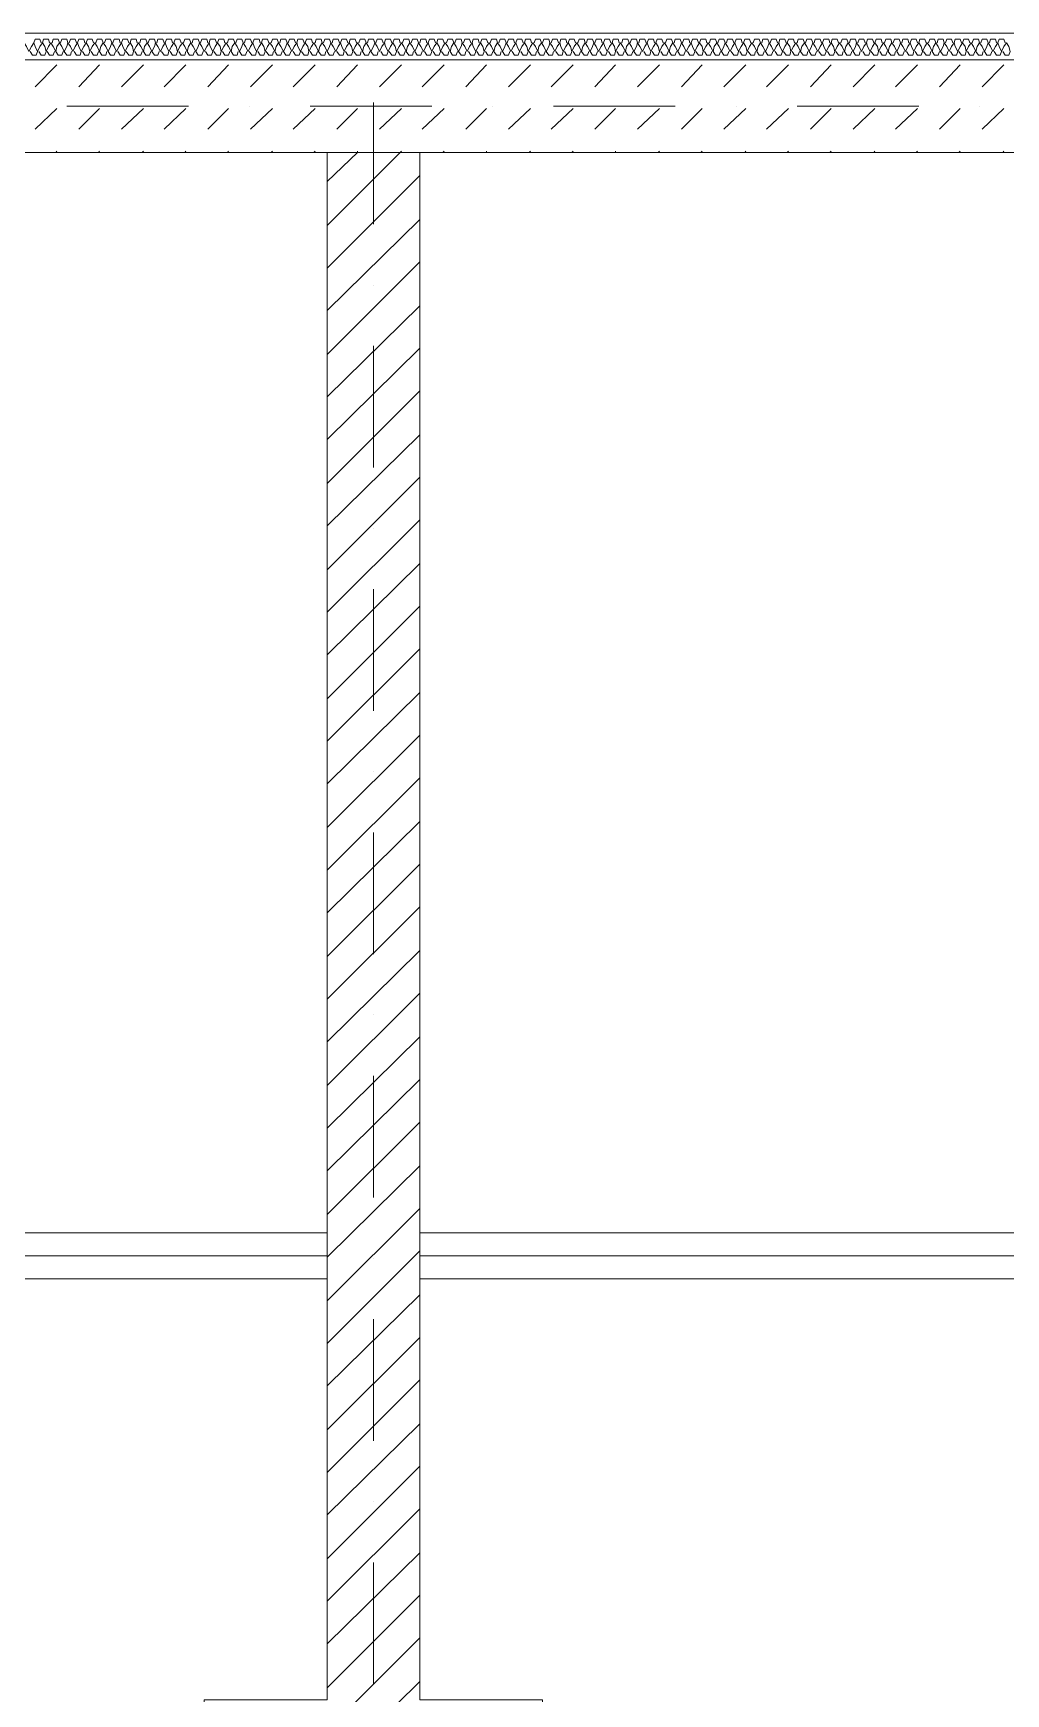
# Model space of a CAD drawing. Header units: millimetres. Extents: x 440 to 72591, y -28954 to 25941.
# Drawn here: x 18904 to 21441, y 16863 to 21198 of the extents above; entities that cross this region are included whole.
import ezdxf

# ---------------------------------------------------------------- set-up
doc = ezdxf.new("R2010")
doc.units = ezdxf.units.MM
doc.layers.add('podkład', color=7, linetype='Continuous')

msp = doc.modelspace()

# ---------------------------------------------------------------- linework, layer by layer
at = {"layer": 'podkład', "color": 7, "lineweight": 5, "transparency": 33554572}
msp.add_lwpolyline([(22210.8, 21057.8), (22210.8, 21127.6), (22141, 21127.6), (22141, 21197.5), (4503.3, 21197.5), (4503.3, 13018.4), (4903.3, 13018.4), (4903.3, 7017.5), (10221.6, 7017.5), (10221.6, 7087.4), (11021.8, 7087.4), (11021.8, 7017.5), (11682.2, 7017.5), (11682.2, 7516), (14581, 7516), (14581, 8516.1), (17102.1, 8516.1), (17102.1, 7516), (18410.2, 7516)], dxfattribs=at)
at = {"layer": 'podkład', "color": 4, "lineweight": 5, "transparency": 33554572}
for points in [[(18880.1, 21172.1), (18886.5, 21162.6), (18892.8, 21149.9), (18899.2, 21162.6), (18905.5, 21172.1), (18908.7, 21162.6), (18915.1, 21149.9), (18911.9, 21140.3), (18902.4, 21140.3), (18896, 21149.9)], [(18924.6, 21172.1), (18921.4, 21181.6), (18908.7, 21181.6), (18905.5, 21172.1)], [(18918.2, 21149.9), (18924.6, 21140.3), (18934.1, 21140.3), (18937.3, 21149.9), (18934.1, 21162.6), (18927.8, 21172.1), (18921.4, 21162.6), (18915.1, 21149.9)], [(18946.8, 21172.1), (18943.6, 21181.6), (18930.9, 21181.6), (18927.8, 21172.1)], [(18981.7, 21149.9), (18978.6, 21140.3), (18969, 21140.3), (18962.7, 21149.9), (18956.3, 21162.6), (18950, 21172.1), (18943.6, 21162.6), (18937.3, 21149.9)], [(18962.7, 21149.9), (18965.9, 21162.6), (18972.2, 21172.1), (18969, 21181.6), (18956.3, 21181.6), (18953.2, 21172.1)], [(18972.2, 21172.1), (18978.6, 21162.6), (18984.9, 21149.9), (18991.3, 21140.3), (19000.8, 21140.3), (19004, 21149.9)], [(18984.9, 21149.9), (18991.3, 21162.6), (18994.4, 21172.1), (18991.3, 21181.6), (18978.6, 21181.6), (18975.4, 21172.1)], [(18994.4, 21172.1), (19000.8, 21162.6), (19007.1, 21149.9), (19013.5, 21162.6), (19019.8, 21172.1), (19023, 21162.6), (19029.4, 21149.9), (19026.2, 21140.3), (19016.7, 21140.3), (19010.3, 21149.9)], [(19016.7, 21172.1), (19013.5, 21181.6), (19000.8, 21181.6), (18997.6, 21172.1)], [(19038.9, 21172.1), (19035.7, 21181.6), (19023, 21181.6), (19019.8, 21172.1)], [(19032.5, 21149.9), (19038.9, 21140.3), (19048.4, 21140.3), (19051.6, 21149.9), (19048.4, 21162.6), (19042.1, 21172.1), (19035.7, 21162.6), (19029.4, 21149.9)], [(19061.1, 21172.1), (19057.9, 21181.6), (19045.2, 21181.6), (19042.1, 21172.1)], [(19096, 21149.9), (19092.9, 21140.3), (19083.3, 21140.3), (19077, 21149.9), (19070.6, 21162.6), (19064.3, 21172.1), (19057.9, 21162.6), (19051.6, 21149.9)], [(19077, 21149.9), (19080.2, 21162.6), (19086.5, 21172.1), (19083.3, 21181.6), (19070.6, 21181.6), (19067.5, 21172.1)], [(19086.5, 21172.1), (19092.9, 21162.6), (19099.2, 21149.9), (19105.6, 21140.3), (19115.1, 21140.3), (19118.3, 21149.9)], [(19099.2, 21149.9), (19105.6, 21162.6), (19108.7, 21172.1), (19105.6, 21181.6), (19092.9, 21181.6), (19089.7, 21172.1)], [(19108.7, 21172.1), (19115.1, 21162.6), (19121.4, 21149.9), (19127.8, 21162.6), (19134.1, 21172.1), (19137.3, 21162.6), (19143.7, 21149.9), (19140.5, 21140.3), (19131, 21140.3), (19124.6, 21149.9)], [(19131, 21172.1), (19127.8, 21181.6), (19115.1, 21181.6), (19111.9, 21172.1)], [(19153.2, 21172.1), (19150, 21181.6), (19137.3, 21181.6), (19134.1, 21172.1)], [(19146.8, 21149.9), (19153.2, 21140.3), (19162.7, 21140.3), (19165.9, 21149.9), (19162.7, 21162.6), (19156.4, 21172.1), (19150, 21162.6), (19143.7, 21149.9)], [(19175.4, 21172.1), (19172.2, 21181.6), (19159.5, 21181.6), (19156.4, 21172.1)], [(19210.3, 21149.9), (19207.2, 21140.3), (19197.6, 21140.3), (19191.3, 21149.9), (19184.9, 21162.6), (19178.6, 21172.1), (19172.2, 21162.6), (19165.9, 21149.9)], [(19191.3, 21149.9), (19194.5, 21162.6), (19200.8, 21172.1), (19197.6, 21181.6), (19184.9, 21181.6), (19181.8, 21172.1)], [(19200.8, 21172.1), (19207.2, 21162.6), (19213.5, 21149.9), (19219.9, 21140.3), (19229.4, 21140.3), (19232.6, 21149.9)], [(19213.5, 21149.9), (19219.9, 21162.6), (19223, 21172.1), (19219.9, 21181.6), (19207.2, 21181.6), (19204, 21172.1)], [(19223, 21172.1), (19229.4, 21162.6), (19235.7, 21149.9), (19242.1, 21162.6), (19248.4, 21172.1), (19251.6, 21162.6), (19258, 21149.9), (19254.8, 21140.3), (19245.3, 21140.3), (19238.9, 21149.9)], [(19245.3, 21172.1), (19242.1, 21181.6), (19229.4, 21181.6), (19226.2, 21172.1)], [(19267.5, 21172.1), (19264.3, 21181.6), (19251.6, 21181.6), (19248.4, 21172.1)], [(19261.1, 21149.9), (19267.5, 21140.3), (19277, 21140.3), (19280.2, 21149.9), (19277, 21162.6), (19270.7, 21172.1), (19264.3, 21162.6), (19258, 21149.9)], [(19289.7, 21172.1), (19286.5, 21181.6), (19273.8, 21181.6), (19270.7, 21172.1)], [(19324.6, 21149.9), (19321.5, 21140.3), (19311.9, 21140.3), (19305.6, 21149.9), (19299.2, 21162.6), (19292.9, 21172.1), (19286.5, 21162.6), (19280.2, 21149.9)], [(19305.6, 21149.9), (19308.8, 21162.6), (19315.1, 21172.1), (19311.9, 21181.6), (19299.2, 21181.6), (19296.1, 21172.1)], [(19315.1, 21172.1), (19321.5, 21162.6), (19327.8, 21149.9), (19334.2, 21140.3), (19343.7, 21140.3), (19346.9, 21149.9)], [(19327.8, 21149.9), (19334.2, 21162.6), (19337.3, 21172.1), (19334.2, 21181.6), (19321.5, 21181.6), (19318.3, 21172.1)], [(19337.3, 21172.1), (19343.7, 21162.6), (19350, 21149.9), (19356.4, 21162.6), (19362.7, 21172.1), (19365.9, 21162.6), (19372.3, 21149.9), (19369.1, 21140.3), (19359.6, 21140.3), (19353.2, 21149.9)], [(19359.6, 21172.1), (19356.4, 21181.6), (19343.7, 21181.6), (19340.5, 21172.1)], [(19381.8, 21172.1), (19378.6, 21181.6), (19365.9, 21181.6), (19362.7, 21172.1)], [(19375.4, 21149.9), (19381.8, 21140.3), (19391.3, 21140.3), (19394.5, 21149.9), (19391.3, 21162.6), (19385, 21172.1), (19378.6, 21162.6), (19372.3, 21149.9)], [(19404, 21172.1), (19400.8, 21181.6), (19388.1, 21181.6), (19385, 21172.1)], [(19438.9, 21149.9), (19435.8, 21140.3), (19426.2, 21140.3), (19419.9, 21149.9), (19413.5, 21162.6), (19407.2, 21172.1), (19400.8, 21162.6), (19394.5, 21149.9)], [(19419.9, 21149.9), (19423.1, 21162.6), (19429.4, 21172.1), (19426.2, 21181.6), (19413.5, 21181.6), (19410.4, 21172.1)], [(19429.4, 21172.1), (19435.8, 21162.6), (19442.1, 21149.9), (19448.5, 21140.3), (19458, 21140.3), (19461.2, 21149.9)], [(19442.1, 21149.9), (19448.5, 21162.6), (19451.6, 21172.1), (19448.5, 21181.6), (19435.8, 21181.6), (19432.6, 21172.1)], [(19451.6, 21172.1), (19458, 21162.6), (19464.3, 21149.9), (19470.7, 21162.6), (19477, 21172.1), (19480.2, 21162.6), (19486.6, 21149.9), (19483.4, 21140.3), (19473.9, 21140.3), (19467.5, 21149.9)], [(19473.9, 21172.1), (19470.7, 21181.6), (19458, 21181.6), (19454.8, 21172.1)], [(19496.1, 21172.1), (19492.9, 21181.6), (19480.2, 21181.6), (19477, 21172.1)], [(19489.7, 21149.9), (19496.1, 21140.3), (19505.6, 21140.3), (19508.8, 21149.9), (19505.6, 21162.6), (19499.3, 21172.1), (19492.9, 21162.6), (19486.6, 21149.9)], [(19518.3, 21172.1), (19515.1, 21181.6), (19502.4, 21181.6), (19499.3, 21172.1)], [(19553.3, 21149.9), (19550.1, 21140.3), (19540.5, 21140.3), (19534.2, 21149.9), (19527.8, 21162.6), (19521.5, 21172.1), (19515.1, 21162.6), (19508.8, 21149.9)], [(19534.2, 21149.9), (19537.4, 21162.6), (19543.7, 21172.1), (19540.5, 21181.6), (19527.8, 21181.6), (19524.7, 21172.1)], [(19543.7, 21172.1), (19550.1, 21162.6), (19556.4, 21149.9), (19562.8, 21140.3), (19572.3, 21140.3), (19575.5, 21149.9)], [(19556.4, 21149.9), (19562.8, 21162.6), (19566, 21172.1), (19562.8, 21181.6), (19550.1, 21181.6), (19546.9, 21172.1)], [(19566, 21172.1), (19572.3, 21162.6), (19578.6, 21149.9), (19585, 21162.6), (19591.3, 21172.1), (19594.5, 21162.6), (19600.9, 21149.9), (19597.7, 21140.3), (19588.2, 21140.3), (19581.8, 21149.9)], [(19588.2, 21172.1), (19585, 21181.6), (19572.3, 21181.6), (19569.1, 21172.1)], [(19610.4, 21172.1), (19607.2, 21181.6), (19594.5, 21181.6), (19591.3, 21172.1)], [(19604, 21149.9), (19610.4, 21140.3), (19619.9, 21140.3), (19623.1, 21149.9), (19619.9, 21162.6), (19613.6, 21172.1), (19607.2, 21162.6), (19600.9, 21149.9)], [(19632.6, 21172.1), (19629.5, 21181.6), (19616.8, 21181.6), (19613.6, 21172.1)], [(19667.6, 21149.9), (19664.4, 21140.3), (19654.9, 21140.3), (19648.5, 21149.9), (19642.2, 21162.6), (19635.8, 21172.1), (19629.5, 21162.6), (19623.1, 21149.9)], [(19648.5, 21149.9), (19651.7, 21162.6), (19658, 21172.1), (19654.9, 21181.6), (19642.2, 21181.6), (19639, 21172.1)], [(19658, 21172.1), (19664.4, 21162.6), (19670.7, 21149.9), (19677.1, 21140.3), (19686.6, 21140.3), (19689.8, 21149.9)], [(19670.7, 21149.9), (19677.1, 21162.6), (19680.3, 21172.1), (19677.1, 21181.6), (19664.4, 21181.6), (19661.2, 21172.1)], [(19680.3, 21172.1), (19686.6, 21162.6), (19693, 21149.9), (19699.3, 21162.6), (19705.7, 21172.1), (19708.8, 21162.6), (19715.2, 21149.9), (19712, 21140.3), (19702.5, 21140.3), (19696.1, 21149.9)], [(19702.5, 21172.1), (19699.3, 21181.6), (19686.6, 21181.6), (19683.4, 21172.1)], [(19724.7, 21172.1), (19721.5, 21181.6), (19708.8, 21181.6), (19705.7, 21172.1)], [(19718.4, 21149.9), (19724.7, 21140.3), (19734.2, 21140.3), (19737.4, 21149.9), (19734.2, 21162.6), (19727.9, 21172.1), (19721.5, 21162.6), (19715.2, 21149.9)], [(19746.9, 21172.1), (19743.8, 21181.6), (19731.1, 21181.6), (19727.9, 21172.1)], [(19781.9, 21149.9), (19778.7, 21140.3), (19769.2, 21140.3), (19762.8, 21149.9), (19756.5, 21162.6), (19750.1, 21172.1), (19743.8, 21162.6), (19737.4, 21149.9)], [(19762.8, 21149.9), (19766, 21162.6), (19772.3, 21172.1), (19769.2, 21181.6), (19756.5, 21181.6), (19753.3, 21172.1)], [(19772.3, 21172.1), (19778.7, 21162.6), (19785, 21149.9), (19791.4, 21140.3), (19800.9, 21140.3), (19804.1, 21149.9)], [(19785, 21149.9), (19791.4, 21162.6), (19794.6, 21172.1), (19791.4, 21181.6), (19778.7, 21181.6), (19775.5, 21172.1)], [(19794.6, 21172.1), (19800.9, 21162.6), (19807.3, 21149.9), (19813.6, 21162.6), (19820, 21172.1), (19823.1, 21162.6), (19829.5, 21149.9), (19826.3, 21140.3), (19816.8, 21140.3), (19810.4, 21149.9)], [(19816.8, 21172.1), (19813.6, 21181.6), (19800.9, 21181.6), (19797.7, 21172.1)], [(19839, 21172.1), (19835.8, 21181.6), (19823.1, 21181.6), (19820, 21172.1)], [(19832.7, 21149.9), (19839, 21140.3), (19848.5, 21140.3), (19851.7, 21149.9), (19848.5, 21162.6), (19842.2, 21172.1), (19835.8, 21162.6), (19829.5, 21149.9)], [(19861.2, 21172.1), (19858.1, 21181.6), (19845.4, 21181.6), (19842.2, 21172.1)], [(19896.2, 21149.9), (19893, 21140.3), (19883.5, 21140.3), (19877.1, 21149.9), (19870.8, 21162.6), (19864.4, 21172.1), (19858.1, 21162.6), (19851.7, 21149.9)], [(19877.1, 21149.9), (19880.3, 21162.6), (19886.6, 21172.1), (19883.5, 21181.6), (19870.8, 21181.6), (19867.6, 21172.1)], [(19886.6, 21172.1), (19893, 21162.6), (19899.3, 21149.9), (19905.7, 21140.3), (19915.2, 21140.3), (19918.4, 21149.9)], [(19899.3, 21149.9), (19905.7, 21162.6), (19908.9, 21172.1), (19905.7, 21181.6), (19893, 21181.6), (19889.8, 21172.1)], [(19908.9, 21172.1), (19915.2, 21162.6), (19921.6, 21149.9), (19927.9, 21162.6), (19934.3, 21172.1), (19937.4, 21162.6), (19943.8, 21149.9), (19940.6, 21140.3), (19931.1, 21140.3), (19924.7, 21149.9)], [(19931.1, 21172.1), (19927.9, 21181.6), (19915.2, 21181.6), (19912, 21172.1)], [(19953.3, 21172.1), (19950.1, 21181.6), (19937.4, 21181.6), (19934.3, 21172.1)], [(19947, 21149.9), (19953.3, 21140.3), (19962.8, 21140.3), (19966, 21149.9), (19962.8, 21162.6), (19956.5, 21172.1), (19950.1, 21162.6), (19943.8, 21149.9)], [(19975.5, 21172.1), (19972.4, 21181.6), (19959.7, 21181.6), (19956.5, 21172.1)], [(20010.5, 21149.9), (20007.3, 21140.3), (19997.8, 21140.3), (19991.4, 21149.9), (19985.1, 21162.6), (19978.7, 21172.1), (19972.4, 21162.6), (19966, 21149.9)], [(19991.4, 21149.9), (19994.6, 21162.6), (20000.9, 21172.1), (19997.8, 21181.6), (19985.1, 21181.6), (19981.9, 21172.1)], [(20000.9, 21172.1), (20007.3, 21162.6), (20013.6, 21149.9), (20020, 21140.3), (20029.5, 21140.3), (20032.7, 21149.9)], [(20013.6, 21149.9), (20020, 21162.6), (20023.2, 21172.1), (20020, 21181.6), (20007.3, 21181.6), (20004.1, 21172.1)], [(20023.2, 21172.1), (20029.5, 21162.6), (20035.9, 21149.9), (20042.2, 21162.6), (20048.6, 21172.1), (20051.7, 21162.6), (20058.1, 21149.9), (20054.9, 21140.3), (20045.4, 21140.3), (20039, 21149.9)], [(20045.4, 21172.1), (20042.2, 21181.6), (20029.5, 21181.6), (20026.3, 21172.1)], [(20067.6, 21172.1), (20064.4, 21181.6), (20051.7, 21181.6), (20048.6, 21172.1)], [(20061.3, 21149.9), (20067.6, 21140.3), (20077.1, 21140.3), (20080.3, 21149.9), (20077.1, 21162.6), (20070.8, 21172.1), (20064.4, 21162.6), (20058.1, 21149.9)], [(20089.8, 21172.1), (20086.7, 21181.6), (20074, 21181.6), (20070.8, 21172.1)], [(20124.8, 21149.9), (20121.6, 21140.3), (20112.1, 21140.3), (20105.7, 21149.9), (20099.4, 21162.6), (20093, 21172.1), (20086.7, 21162.6), (20080.3, 21149.9)], [(20105.7, 21149.9), (20108.9, 21162.6), (20115.2, 21172.1), (20112.1, 21181.6), (20099.4, 21181.6), (20096.2, 21172.1)], [(20115.2, 21172.1), (20121.6, 21162.6), (20127.9, 21149.9), (20134.3, 21140.3), (20143.8, 21140.3), (20147, 21149.9)], [(20127.9, 21149.9), (20134.3, 21162.6), (20137.5, 21172.1), (20134.3, 21181.6), (20121.6, 21181.6), (20118.4, 21172.1)], [(20137.5, 21172.1), (20143.8, 21162.6), (20150.2, 21149.9), (20156.5, 21162.6), (20162.9, 21172.1), (20166, 21162.6), (20172.4, 21149.9), (20169.2, 21140.3), (20159.7, 21140.3), (20153.3, 21149.9)], [(20159.7, 21172.1), (20156.5, 21181.6), (20143.8, 21181.6), (20140.6, 21172.1)], [(20181.9, 21172.1), (20178.7, 21181.6), (20166, 21181.6), (20162.9, 21172.1)], [(20175.6, 21149.9), (20181.9, 21140.3), (20191.4, 21140.3), (20194.6, 21149.9), (20191.4, 21162.6), (20185.1, 21172.1), (20178.7, 21162.6), (20172.4, 21149.9)], [(20204.1, 21172.1), (20201, 21181.6), (20188.3, 21181.6), (20185.1, 21172.1)], [(20239.1, 21149.9), (20235.9, 21140.3), (20226.4, 21140.3), (20220, 21149.9), (20213.7, 21162.6), (20207.3, 21172.1), (20201, 21162.6), (20194.6, 21149.9)], [(20220, 21149.9), (20223.2, 21162.6), (20229.5, 21172.1), (20226.4, 21181.6), (20213.7, 21181.6), (20210.5, 21172.1)], [(20229.5, 21172.1), (20235.9, 21162.6), (20242.2, 21149.9), (20248.6, 21140.3), (20258.1, 21140.3), (20261.3, 21149.9)], [(20242.2, 21149.9), (20248.6, 21162.6), (20251.8, 21172.1), (20248.6, 21181.6), (20235.9, 21181.6), (20232.7, 21172.1)], [(20251.8, 21172.1), (20258.1, 21162.6), (20264.5, 21149.9), (20270.8, 21162.6), (20277.2, 21172.1), (20280.3, 21162.6), (20286.7, 21149.9), (20283.5, 21140.3), (20274, 21140.3), (20267.6, 21149.9)], [(20274, 21172.1), (20270.8, 21181.6), (20258.1, 21181.6), (20254.9, 21172.1)], [(20296.2, 21172.1), (20293, 21181.6), (20280.3, 21181.6), (20277.2, 21172.1)], [(20289.9, 21149.9), (20296.2, 21140.3), (20305.7, 21140.3), (20308.9, 21149.9), (20305.7, 21162.6), (20299.4, 21172.1), (20293, 21162.6), (20286.7, 21149.9)], [(20318.4, 21172.1), (20315.3, 21181.6), (20302.6, 21181.6), (20299.4, 21172.1)], [(20353.4, 21149.9), (20350.2, 21140.3), (20340.7, 21140.3), (20334.3, 21149.9), (20328, 21162.6), (20321.6, 21172.1), (20315.3, 21162.6), (20308.9, 21149.9)], [(20334.3, 21149.9), (20337.5, 21162.6), (20343.8, 21172.1), (20340.7, 21181.6), (20328, 21181.6), (20324.8, 21172.1)], [(20343.8, 21172.1), (20350.2, 21162.6), (20356.5, 21149.9), (20362.9, 21140.3), (20372.4, 21140.3), (20375.6, 21149.9)], [(20356.5, 21149.9), (20362.9, 21162.6), (20366.1, 21172.1), (20362.9, 21181.6), (20350.2, 21181.6), (20347, 21172.1)], [(20366.1, 21172.1), (20372.4, 21162.6), (20378.8, 21149.9), (20385.1, 21162.6), (20391.5, 21172.1), (20394.7, 21162.6), (20401, 21149.9), (20397.8, 21140.3), (20388.3, 21140.3), (20382, 21149.9)], [(20388.3, 21172.1), (20385.1, 21181.6), (20372.4, 21181.6), (20369.2, 21172.1)], [(20410.5, 21172.1), (20407.4, 21181.6), (20394.7, 21181.6), (20391.5, 21172.1)], [(20404.2, 21149.9), (20410.5, 21140.3), (20420.1, 21140.3), (20423.2, 21149.9), (20420.1, 21162.6), (20413.7, 21172.1), (20407.4, 21162.6), (20401, 21149.9)], [(20432.8, 21172.1), (20429.6, 21181.6), (20416.9, 21181.6), (20413.7, 21172.1)], [(20467.7, 21149.9), (20464.5, 21140.3), (20455, 21140.3), (20448.6, 21149.9), (20442.3, 21162.6), (20435.9, 21172.1), (20429.6, 21162.6), (20423.2, 21149.9)], [(20448.6, 21149.9), (20451.8, 21162.6), (20458.2, 21172.1), (20455, 21181.6), (20442.3, 21181.6), (20439.1, 21172.1)], [(20458.2, 21172.1), (20464.5, 21162.6), (20470.9, 21149.9), (20477.2, 21140.3), (20486.7, 21140.3), (20489.9, 21149.9)], [(20470.9, 21149.9), (20477.2, 21162.6), (20480.4, 21172.1), (20477.2, 21181.6), (20464.5, 21181.6), (20461.3, 21172.1)], [(20480.4, 21172.1), (20486.7, 21162.6), (20493.1, 21149.9), (20499.4, 21162.6), (20505.8, 21172.1), (20509, 21162.6), (20515.3, 21149.9), (20512.1, 21140.3), (20502.6, 21140.3), (20496.3, 21149.9)], [(20502.6, 21172.1), (20499.4, 21181.6), (20486.7, 21181.6), (20483.6, 21172.1)], [(20524.8, 21172.1), (20521.7, 21181.6), (20509, 21181.6), (20505.8, 21172.1)], [(20518.5, 21149.9), (20524.8, 21140.3), (20534.4, 21140.3), (20537.5, 21149.9), (20534.4, 21162.6), (20528, 21172.1), (20521.7, 21162.6), (20515.3, 21149.9)], [(20547.1, 21172.1), (20543.9, 21181.6), (20531.2, 21181.6), (20528, 21172.1)], [(20582, 21149.9), (20578.8, 21140.3), (20569.3, 21140.3), (20562.9, 21149.9), (20556.6, 21162.6), (20550.2, 21172.1), (20543.9, 21162.6), (20537.5, 21149.9)], [(20562.9, 21149.9), (20566.1, 21162.6), (20572.5, 21172.1), (20569.3, 21181.6), (20556.6, 21181.6), (20553.4, 21172.1)], [(20572.5, 21172.1), (20578.8, 21162.6), (20585.2, 21149.9), (20591.5, 21140.3), (20601, 21140.3), (20604.2, 21149.9)], [(20585.2, 21149.9), (20591.5, 21162.6), (20594.7, 21172.1), (20591.5, 21181.6), (20578.8, 21181.6), (20575.6, 21172.1)], [(20594.7, 21172.1), (20601, 21162.6), (20607.4, 21149.9), (20613.7, 21162.6), (20620.1, 21172.1), (20623.3, 21162.6), (20629.6, 21149.9), (20626.4, 21140.3), (20616.9, 21140.3), (20610.6, 21149.9)], [(20616.9, 21172.1), (20613.7, 21181.6), (20601, 21181.6), (20597.9, 21172.1)], [(20639.1, 21172.1), (20636, 21181.6), (20623.3, 21181.6), (20620.1, 21172.1)], [(20632.8, 21149.9), (20639.1, 21140.3), (20648.7, 21140.3), (20651.8, 21149.9), (20648.7, 21162.6), (20642.3, 21172.1), (20636, 21162.6), (20629.6, 21149.9)], [(20661.4, 21172.1), (20658.2, 21181.6), (20645.5, 21181.6), (20642.3, 21172.1)], [(20696.3, 21149.9), (20693.1, 21140.3), (20683.6, 21140.3), (20677.2, 21149.9), (20670.9, 21162.6), (20664.5, 21172.1), (20658.2, 21162.6), (20651.8, 21149.9)], [(20677.2, 21149.9), (20680.4, 21162.6), (20686.8, 21172.1), (20683.6, 21181.6), (20670.9, 21181.6), (20667.7, 21172.1)], [(20686.8, 21172.1), (20693.1, 21162.6), (20699.5, 21149.9), (20705.8, 21140.3), (20715.3, 21140.3), (20718.5, 21149.9)], [(20699.5, 21149.9), (20705.8, 21162.6), (20709, 21172.1), (20705.8, 21181.6), (20693.1, 21181.6), (20689.9, 21172.1)], [(20709, 21172.1), (20715.3, 21162.6), (20721.7, 21149.9), (20728, 21162.6), (20734.4, 21172.1), (20737.6, 21162.6), (20743.9, 21149.9), (20740.7, 21140.3), (20731.2, 21140.3), (20724.9, 21149.9)], [(20731.2, 21172.1), (20728, 21181.6), (20715.3, 21181.6), (20712.2, 21172.1)], [(20753.4, 21172.1), (20750.3, 21181.6), (20737.6, 21181.6), (20734.4, 21172.1)], [(20747.1, 21149.9), (20753.4, 21140.3), (20763, 21140.3), (20766.1, 21149.9), (20763, 21162.6), (20756.6, 21172.1), (20750.3, 21162.6), (20743.9, 21149.9)], [(20775.7, 21172.1), (20772.5, 21181.6), (20759.8, 21181.6), (20756.6, 21172.1)], [(20810.6, 21149.9), (20807.4, 21140.3), (20797.9, 21140.3), (20791.5, 21149.9), (20785.2, 21162.6), (20778.8, 21172.1), (20772.5, 21162.6), (20766.1, 21149.9)], [(20791.5, 21149.9), (20794.7, 21162.6), (20801.1, 21172.1), (20797.9, 21181.6), (20785.2, 21181.6), (20782, 21172.1)], [(20801.1, 21172.1), (20807.4, 21162.6), (20813.8, 21149.9), (20820.1, 21140.3), (20829.6, 21140.3), (20832.8, 21149.9)], [(20813.8, 21149.9), (20820.1, 21162.6), (20823.3, 21172.1), (20820.1, 21181.6), (20807.4, 21181.6), (20804.2, 21172.1)], [(20823.3, 21172.1), (20829.6, 21162.6), (20836, 21149.9), (20842.3, 21162.6), (20848.7, 21172.1), (20851.9, 21162.6), (20858.2, 21149.9), (20855, 21140.3), (20845.5, 21140.3), (20839.2, 21149.9)], [(20845.5, 21172.1), (20842.3, 21181.6), (20829.6, 21181.6), (20826.5, 21172.1)], [(20867.7, 21172.1), (20864.6, 21181.6), (20851.9, 21181.6), (20848.7, 21172.1)], [(20861.4, 21149.9), (20867.7, 21140.3), (20877.3, 21140.3), (20880.4, 21149.9), (20877.3, 21162.6), (20870.9, 21172.1), (20864.6, 21162.6), (20858.2, 21149.9)], [(20890, 21172.1), (20886.8, 21181.6), (20874.1, 21181.6), (20870.9, 21172.1)], [(20924.9, 21149.9), (20921.7, 21140.3), (20912.2, 21140.3), (20905.8, 21149.9), (20899.5, 21162.6), (20893.1, 21172.1), (20886.8, 21162.6), (20880.4, 21149.9)], [(20905.8, 21149.9), (20909, 21162.6), (20915.4, 21172.1), (20912.2, 21181.6), (20899.5, 21181.6), (20896.3, 21172.1)], [(20915.4, 21172.1), (20921.7, 21162.6), (20928.1, 21149.9), (20934.4, 21140.3), (20943.9, 21140.3), (20947.1, 21149.9)], [(20928.1, 21149.9), (20934.4, 21162.6), (20937.6, 21172.1), (20934.4, 21181.6), (20921.7, 21181.6), (20918.5, 21172.1)], [(20937.6, 21172.1), (20943.9, 21162.6), (20950.3, 21149.9), (20956.6, 21162.6), (20963, 21172.1), (20966.2, 21162.6), (20972.5, 21149.9), (20969.3, 21140.3), (20959.8, 21140.3), (20953.5, 21149.9)], [(20959.8, 21172.1), (20956.6, 21181.6), (20943.9, 21181.6), (20940.8, 21172.1)], [(20982, 21172.1), (20978.9, 21181.6), (20966.2, 21181.6), (20963, 21172.1)], [(20975.7, 21149.9), (20982, 21140.3), (20991.6, 21140.3), (20994.7, 21149.9), (20991.6, 21162.6), (20985.2, 21172.1), (20978.9, 21162.6), (20972.5, 21149.9)], [(21004.3, 21172.1), (21001.1, 21181.6), (20988.4, 21181.6), (20985.2, 21172.1)], [(21039.2, 21149.9), (21036, 21140.3), (21026.5, 21140.3), (21020.1, 21149.9), (21013.8, 21162.6), (21007.4, 21172.1), (21001.1, 21162.6), (20994.7, 21149.9)], [(21020.1, 21149.9), (21023.3, 21162.6), (21029.7, 21172.1), (21026.5, 21181.6), (21013.8, 21181.6), (21010.6, 21172.1)], [(21029.7, 21172.1), (21036, 21162.6), (21042.4, 21149.9), (21048.7, 21140.3), (21058.2, 21140.3), (21061.4, 21149.9)], [(21042.4, 21149.9), (21048.7, 21162.6), (21051.9, 21172.1), (21048.7, 21181.6), (21036, 21181.6), (21032.8, 21172.1)], [(21051.9, 21172.1), (21058.2, 21162.6), (21064.6, 21149.9), (21070.9, 21162.6), (21077.3, 21172.1), (21080.5, 21162.6), (21086.8, 21149.9), (21083.6, 21140.3), (21074.1, 21140.3), (21067.8, 21149.9)], [(21074.1, 21172.1), (21070.9, 21181.6), (21058.2, 21181.6), (21055.1, 21172.1)], [(21096.3, 21172.1), (21093.2, 21181.6), (21080.5, 21181.6), (21077.3, 21172.1)], [(21090, 21149.9), (21096.3, 21140.3), (21105.9, 21140.3), (21109, 21149.9), (21105.9, 21162.6), (21099.5, 21172.1), (21093.2, 21162.6), (21086.8, 21149.9)], [(21118.6, 21172.1), (21115.4, 21181.6), (21102.7, 21181.6), (21099.5, 21172.1)], [(21153.5, 21149.9), (21150.3, 21140.3), (21140.8, 21140.3), (21134.4, 21149.9), (21128.1, 21162.6), (21121.7, 21172.1), (21115.4, 21162.6), (21109, 21149.9)], [(21134.4, 21149.9), (21137.6, 21162.6), (21144, 21172.1), (21140.8, 21181.6), (21128.1, 21181.6), (21124.9, 21172.1)], [(21144, 21172.1), (21150.3, 21162.6), (21156.7, 21149.9), (21163, 21140.3), (21172.6, 21140.3), (21175.7, 21149.9)], [(21156.7, 21149.9), (21163, 21162.6), (21166.2, 21172.1), (21163, 21181.6), (21150.3, 21181.6), (21147.2, 21172.1)], [(21166.2, 21172.1), (21172.6, 21162.6), (21178.9, 21149.9), (21185.3, 21162.6), (21191.6, 21172.1), (21194.8, 21162.6), (21201.1, 21149.9), (21198, 21140.3), (21188.4, 21140.3), (21182.1, 21149.9)], [(21188.4, 21172.1), (21185.3, 21181.6), (21172.6, 21181.6), (21169.4, 21172.1)], [(21210.7, 21172.1), (21207.5, 21181.6), (21194.8, 21181.6), (21191.6, 21172.1)], [(21204.3, 21149.9), (21210.7, 21140.3), (21220.2, 21140.3), (21223.4, 21149.9), (21220.2, 21162.6), (21213.8, 21172.1), (21207.5, 21162.6), (21201.1, 21149.9)], [(21232.9, 21172.1), (21229.7, 21181.6), (21217, 21181.6), (21213.8, 21172.1)], [(21267.8, 21149.9), (21264.6, 21140.3), (21255.1, 21140.3), (21248.8, 21149.9), (21242.4, 21162.6), (21236.1, 21172.1), (21229.7, 21162.6), (21223.4, 21149.9)], [(21248.8, 21149.9), (21251.9, 21162.6), (21258.3, 21172.1), (21255.1, 21181.6), (21242.4, 21181.6), (21239.2, 21172.1)], [(21258.3, 21172.1), (21264.6, 21162.6), (21271, 21149.9), (21277.3, 21140.3), (21286.9, 21140.3), (21290, 21149.9)], [(21271, 21149.9), (21277.3, 21162.6), (21280.5, 21172.1), (21277.3, 21181.6), (21264.6, 21181.6), (21261.5, 21172.1)], [(21280.5, 21172.1), (21286.9, 21162.6), (21293.2, 21149.9), (21299.6, 21162.6), (21305.9, 21172.1), (21309.1, 21162.6), (21315.4, 21149.9), (21312.3, 21140.3), (21302.7, 21140.3), (21296.4, 21149.9)], [(21302.7, 21172.1), (21299.6, 21181.6), (21286.9, 21181.6), (21283.7, 21172.1)], [(21325, 21172.1), (21321.8, 21181.6), (21309.1, 21181.6), (21305.9, 21172.1)], [(21318.6, 21149.9), (21325, 21140.3), (21334.5, 21140.3), (21337.7, 21149.9), (21334.5, 21162.6), (21328.1, 21172.1), (21321.8, 21162.6), (21315.4, 21149.9)], [(21347.2, 21172.1), (21344, 21181.6), (21331.3, 21181.6), (21328.1, 21172.1)], [(21382.1, 21149.9), (21378.9, 21140.3), (21369.4, 21140.3), (21363.1, 21149.9), (21356.7, 21162.6), (21350.4, 21172.1), (21344, 21162.6), (21337.7, 21149.9)], [(21363.1, 21149.9), (21366.2, 21162.6), (21372.6, 21172.1), (21369.4, 21181.6), (21356.7, 21181.6), (21353.5, 21172.1)], [(21372.6, 21172.1), (21378.9, 21162.6), (21385.3, 21149.9), (21391.6, 21140.3), (21401.2, 21140.3), (21404.3, 21149.9)], [(21385.3, 21149.9), (21391.6, 21162.6), (21394.8, 21172.1), (21391.6, 21181.6), (21378.9, 21181.6), (21375.8, 21172.1)], [(21394.8, 21172.1), (21401.2, 21162.6), (21407.5, 21149.9), (21413.9, 21162.6), (21420.2, 21172.1), (21423.4, 21162.6), (21429.7, 21149.9), (21426.6, 21140.3), (21417, 21140.3), (21410.7, 21149.9)], [(21417, 21172.1), (21413.9, 21181.6), (21401.2, 21181.6), (21398, 21172.1)], [(21439.3, 21172.1), (21436.1, 21181.6), (21423.4, 21181.6), (21420.2, 21172.1)], [(21432.9, 21149.9), (21439.3, 21140.3), (21448.8, 21140.3), (21452, 21149.9), (21448.8, 21162.6), (21442.4, 21172.1), (21436.1, 21162.6), (21429.7, 21149.9)], [(18940.5, 21149.9), (18946.8, 21140.3), (18956.3, 21140.3), (18959.5, 21149.9)], [(19054.8, 21149.9), (19061.1, 21140.3), (19070.6, 21140.3), (19073.8, 21149.9)], [(19169.1, 21149.9), (19175.4, 21140.3), (19184.9, 21140.3), (19188.1, 21149.9)], [(19283.4, 21149.9), (19289.7, 21140.3), (19299.2, 21140.3), (19302.4, 21149.9)], [(19397.7, 21149.9), (19404, 21140.3), (19413.5, 21140.3), (19416.7, 21149.9)], [(19512, 21149.9), (19518.3, 21140.3), (19527.8, 21140.3), (19531, 21149.9)], [(19626.3, 21149.9), (19632.6, 21140.3), (19642.2, 21140.3), (19645.3, 21149.9)], [(19740.6, 21149.9), (19746.9, 21140.3), (19756.5, 21140.3), (19759.6, 21149.9)], [(19854.9, 21149.9), (19861.2, 21140.3), (19870.8, 21140.3), (19873.9, 21149.9)], [(19969.2, 21149.9), (19975.5, 21140.3), (19985.1, 21140.3), (19988.2, 21149.9)], [(20083.5, 21149.9), (20089.8, 21140.3), (20099.4, 21140.3), (20102.5, 21149.9)], [(20197.8, 21149.9), (20204.1, 21140.3), (20213.7, 21140.3), (20216.8, 21149.9)], [(20312.1, 21149.9), (20318.4, 21140.3), (20328, 21140.3), (20331.1, 21149.9)], [(20426.4, 21149.9), (20432.8, 21140.3), (20442.3, 21140.3), (20445.5, 21149.9)], [(20540.7, 21149.9), (20547.1, 21140.3), (20556.6, 21140.3), (20559.8, 21149.9)], [(20655, 21149.9), (20661.4, 21140.3), (20670.9, 21140.3), (20674.1, 21149.9)], [(20769.3, 21149.9), (20775.7, 21140.3), (20785.2, 21140.3), (20788.4, 21149.9)], [(20883.6, 21149.9), (20890, 21140.3), (20899.5, 21140.3), (20902.7, 21149.9)], [(20997.9, 21149.9), (21004.3, 21140.3), (21013.8, 21140.3), (21017, 21149.9)], [(21112.2, 21149.9), (21118.6, 21140.3), (21128.1, 21140.3), (21131.3, 21149.9)], [(21226.5, 21149.9), (21232.9, 21140.3), (21242.4, 21140.3), (21245.6, 21149.9)], [(21340.8, 21149.9), (21347.2, 21140.3), (21356.7, 21140.3), (21359.9, 21149.9)]]:
    msp.add_lwpolyline(points, dxfattribs=at)
at = {"layer": 'podkład', "color": 6, "lineweight": 5, "transparency": 33554572}
for points in [[(19791.4, 21175.3), (19791.4, 21175.3)], [(18991.3, 21007), (19308.8, 21007)], [(19467.5, 21007), (19467.5, 21007)], [(19626.3, 21007), (19943.8, 21007)], [(19791.4, 20699), (19791.4, 21016.5)], [(20102.5, 21007), (20102.5, 21007)], [(20261.3, 21007), (20578.8, 21007)], [(20737.6, 21007), (20737.6, 21007)], [(20896.3, 21007), (21213.8, 21007)], [(21372.6, 21007), (21372.6, 21007)], [(19791.4, 20540.3), (19791.4, 20540.3)], [(19791.4, 20064), (19791.4, 20381.5)], [(19791.4, 19905.2), (19791.4, 19905.2)], [(19791.4, 19429), (19791.4, 19746.5)], [(19791.4, 19270.2), (19791.4, 19270.2)], [(19791.4, 18793.9), (19791.4, 19111.5)], [(19791.4, 18635.2), (19791.4, 18635.2)], [(19791.4, 18158.9), (19791.4, 18476.4)], [(19791.4, 18000.2), (19791.4, 18000.2)], [(19791.4, 17523.9), (19791.4, 17841.4)], [(19791.4, 17365.2), (19791.4, 17365.2)], [(19791.4, 16888.9), (19791.4, 17206.4)]]:
    msp.add_lwpolyline(points, dxfattribs=at)
at = {"layer": 'podkład', "color": 1, "lineweight": 5, "transparency": 33554572}
for points in [[(22029.8, 15126.7), (19912, 15126.7), (19912, 16406.3), (20232.7, 16406.3), (20232.7, 16847.6), (19912, 16847.6), (19912, 20886.3), (22141, 20886.3), (22141, 21127.6), (16340, 21127.6), (16340, 20886.3), (19670.7, 20886.3), (19670.7, 16847.6), (19350, 16847.6), (19350, 16406.3), (19670.7, 16406.3), (19670.7, 15126.7), (16940.1, 15126.7)], [(19670.7, 18066.9), (17060.8, 18066.9), (17060.8, 19025.7), (16940.1, 19025.7), (16940.1, 16987.3), (17060.8, 16987.3), (17060.8, 17946.2), (19670.7, 17946.2)], [(19912, 17946.2), (21912.3, 17946.2), (21912.3, 16987.3), (22029.8, 16987.3), (22029.8, 19025.7), (21912.3, 19025.7), (21912.3, 18066.9), (19912, 18066.9)]]:
    msp.add_lwpolyline(points, dxfattribs=at)
at = {"layer": 'podkład', "color": 8, "lineweight": 5, "true_color": 0x808080, "transparency": 33554572}
for points in [[(18908.7, 21057.8), (18965.9, 21114.9)], [(19023, 21057.8), (19077, 21114.9)], [(19134.1, 21057.8), (19191.3, 21114.9)], [(19245.3, 21057.8), (19302.4, 21114.9)], [(19359.6, 21057.8), (19413.5, 21114.9)], [(19470.7, 21057.8), (19527.8, 21114.9)], [(19581.8, 21057.8), (19639, 21114.9)], [(19696.1, 21057.8), (19750.1, 21114.9)], [(19807.3, 21057.8), (19864.4, 21114.9)], [(19918.4, 21057.8), (19975.5, 21114.9)], [(20032.7, 21057.8), (20086.7, 21114.9)], [(20143.8, 21057.8), (20201, 21114.9)], [(20254.9, 21057.8), (20312.1, 21114.9)], [(20369.2, 21057.8), (20423.2, 21114.9)], [(20480.4, 21057.8), (20537.5, 21114.9)], [(20594.7, 21057.8), (20648.7, 21114.9)], [(20705.8, 21057.8), (20763, 21114.9)], [(20816.9, 21057.8), (20874.1, 21114.9)], [(20931.2, 21057.8), (20985.2, 21114.9)], [(21042.4, 21057.8), (21099.5, 21114.9)], [(21153.5, 21057.8), (21210.7, 21114.9)], [(21267.8, 21057.8), (21321.8, 21114.9)], [(21378.9, 21057.8), (21436.1, 21114.9)], [(18908.7, 20946.7), (18965.9, 21000.6)], [(19023, 20946.7), (19077, 21000.6)], [(19134.1, 20946.7), (19191.3, 21000.6)], [(19245.3, 20946.7), (19302.4, 21000.6)], [(19359.6, 20946.7), (19413.5, 21000.6)], [(19470.7, 20946.7), (19527.8, 21000.6)], [(19581.8, 20946.7), (19639, 21000.6)], [(19696.1, 20946.7), (19750.1, 21000.6)], [(19807.3, 20946.7), (19864.4, 21000.6)], [(19918.4, 20946.7), (19975.5, 21000.6)], [(20032.7, 20946.7), (20086.7, 21000.6)], [(20143.8, 20946.7), (20201, 21000.6)], [(20254.9, 20946.7), (20312.1, 21000.6)], [(20369.2, 20946.7), (20423.2, 21000.6)], [(20480.4, 20946.7), (20537.5, 21000.6)], [(20594.7, 20946.7), (20648.7, 21000.6)], [(20705.8, 20946.7), (20763, 21000.6)], [(20816.9, 20946.7), (20874.1, 21000.6)], [(20931.2, 20946.7), (20985.2, 21000.6)], [(21042.4, 20946.7), (21099.5, 21000.6)], [(21153.5, 20946.7), (21210.7, 21000.6)], [(21267.8, 20946.7), (21321.8, 21000.6)], [(21378.9, 20946.7), (21436.1, 21000.6)], [(18962.7, 20886.3), (18965.9, 20889.5)], [(19073.8, 20886.3), (19077, 20889.5)], [(19188.1, 20886.3), (19191.3, 20889.5)], [(19299.2, 20886.3), (19302.4, 20889.5)], [(19410.4, 20886.3), (19413.5, 20889.5)], [(19524.7, 20886.3), (19527.8, 20889.5)], [(19635.8, 20886.3), (19639, 20889.5)], [(19670.7, 20810.1), (19750.1, 20886.3), (19750.1, 20889.5)], [(19670.7, 20695.8), (19861.2, 20886.3), (19864.4, 20889.5)], [(19670.7, 20886.3), (19912, 20886.3)], [(19972.4, 20886.3), (19975.5, 20889.5)], [(20086.7, 20886.3), (20086.7, 20889.5)], [(20197.8, 20886.3), (20201, 20889.5)], [(20308.9, 20886.3), (20312.1, 20889.5)], [(20423.2, 20886.3), (20423.2, 20889.5)], [(20534.4, 20886.3), (20537.5, 20889.5)], [(20645.5, 20886.3), (20648.7, 20889.5)], [(20759.8, 20886.3), (20763, 20889.5)], [(20870.9, 20886.3), (20874.1, 20889.5)], [(20982, 20886.3), (20985.2, 20889.5)], [(21096.3, 20886.3), (21099.5, 20889.5)], [(21207.5, 20886.3), (21210.7, 20889.5)], [(21318.6, 20886.3), (21321.8, 20889.5)], [(21432.9, 20886.3), (21436.1, 20889.5)], [(19670.7, 20584.7), (19912, 20826)], [(19670.7, 20473.6), (19912, 20711.7)], [(19670.7, 20359.3), (19912, 20600.6)], [(19670.7, 20248.1), (19912, 20486.3)], [(19670.7, 20137), (19912, 20375.2)], [(19670.7, 20022.7), (19912, 20264)], [(19670.7, 19911.6), (19912, 20149.7)], [(19670.7, 19797.3), (19912, 20038.6)], [(19670.7, 19686.2), (19912, 19927.5)], [(19670.7, 19575), (19912, 19813.2)], [(19670.7, 19460.7), (19912, 19702)], [(19670.7, 19349.6), (19912, 19590.9)], [(19670.7, 19238.5), (19912, 19476.6)], [(19670.7, 19124.2), (19912, 19365.5)], [(19670.7, 19013), (19912, 19254.3)], [(19670.7, 18901.9), (19912, 19140)], [(19670.7, 18787.6), (19912, 19028.9)], [(19670.7, 18676.5), (19912, 18917.8)], [(19670.7, 18565.3), (19912, 18803.5)], [(19670.7, 18451), (19912, 18692.3)], [(19670.7, 18339.9), (19912, 18578)], [(19670.7, 18228.8), (19912, 18466.9)], [(19670.7, 18114.5), (19912, 18355.8)], [(19670.7, 18003.4), (19912, 18241.5)], [(19670.7, 17889), (19912, 18130.4)], [(19670.7, 18006.5), (17060.8, 18006.5)], [(19670.7, 17777.9), (19912, 18019.2)], [(21912.3, 18006.5), (19912, 18006.5)], [(19670.7, 17666.8), (19912, 17904.9)], [(19670.7, 17552.5), (19912, 17793.8)], [(19670.7, 17441.4), (19912, 17682.7)], [(19670.7, 17330.2), (19912, 17568.4)], [(19670.7, 17215.9), (19912, 17457.2)], [(19670.7, 17104.8), (19912, 17346.1)], [(19670.7, 16993.7), (19912, 17231.8)], [(19670.7, 16879.4), (19912, 17120.7)], [(19629.5, 16727), (19912, 17009.5)], [(19670.7, 16657.1), (19912, 16895.2)]]:
    msp.add_lwpolyline(points, dxfattribs=at)

doc.saveas('drawing.dxf')
